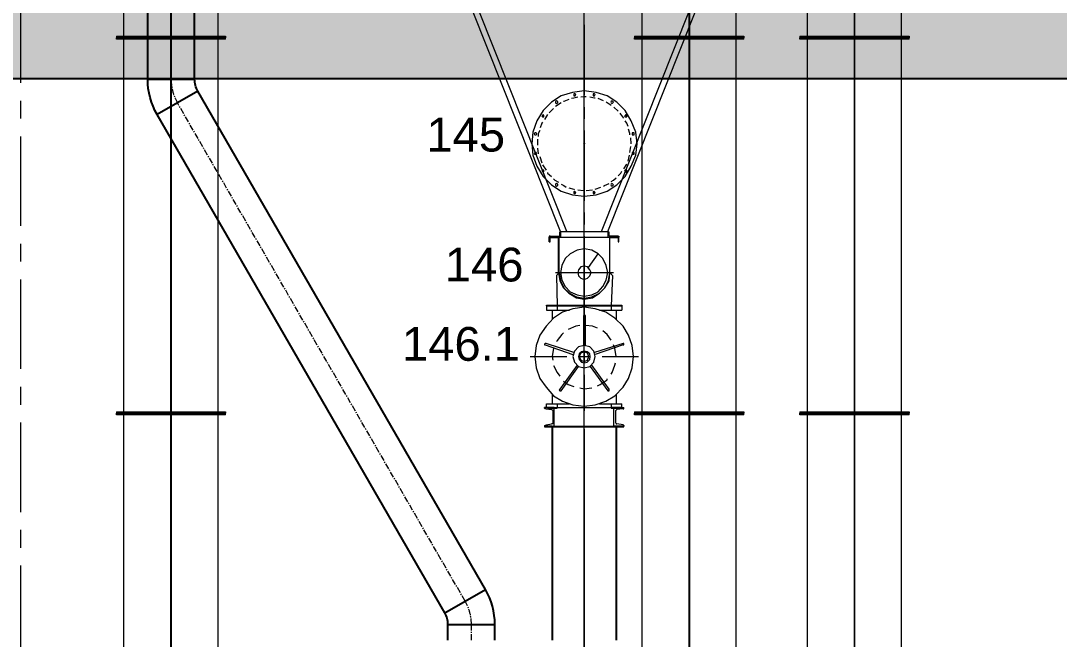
# Model space of a CAD drawing. Header units: millimetres. Extents: x 3220 to 226993, y 817 to 176024.
# Drawn here: x 155308 to 160839, y 142458 to 145752 of the extents above; entities that cross this region are included whole.
import ezdxf

# ---------------------------------------------------------------- set-up
doc = ezdxf.new("R2010")
doc.units = ezdxf.units.MM
doc.linetypes.add('AXES', pattern=[50.8, 31.75, -6.35, 6.35, -6.35])
doc.layers.add('Axe', color=1, linetype='AXES', lineweight=9)
doc.layers.add('Repère', color=76, linetype='Continuous')
doc.layers.add('Sichtbare Kanten(DIN)', color=7, linetype='Continuous', lineweight=50, true_color=0x3f3f3f)
doc.styles.get("Standard").update_dxf_attribs({"font": 'arial.ttf'})

# ---------------------------------------------------------------- blocks, each defined once
blk = doc.blocks.new('section 1-2')
h = blk.add_hatch()
h.set_pattern_fill('AR-CONC', color=256, scale=3)
h.set_pattern_definition([(50, (0, 2000), (546.554, -47.817), [57.15, -628.65]), (355, (0, 2000), (-105.73, 573.17), [45.72, -502.922]), (100.4514, (45.55, 1996), (440.824, 525.353), [48.57, -534.271]), (46.1842, (0, 2152.4), (813.237, -126.127), [85.725, -942.975]), (96.6356, (67.8, 2141.9), (712.212, 742.278), [72.855, -801.407]), (351.184, (0, 2152.4), (712.212, 742.278), [68.58, -754.38]), (21, (76.2, 2114.3), (454.843, -306.7956), [57.15, -628.65]), (326, (76.2, 2114.3), (185.406, 552.564), [45.72, -502.92]), (71.4514, (114.1, 2088.73), (640.249, 245.768), [48.57, -534.27]), (37.5, (0, 2000), (9.2658, 253.6651), [0, -496.824, 0, -510.54, 0, -504.825]), (7.5, (0, 2000), (200.459, 300.5417), [0, -291.084, 0, -485.394, 0, -192.405]), (327.5, (-169.93, 2000), (406.7718, -17.1862), [0, -190.5, 0, -594.36, 0, -788.67]), (317.5, (-246.13, 2000), (444.3875, 76.2795), [0, -247.65, 0, -394.716, 0, -560.07])])
h.paths.add_polyline_path([(0, 9500), (-250, 9500), (-250, 5000), (0, 5000)])
h.paths.add_polyline_path([(250, 9500), (0, 9500), (0, 5000), (250, 5000)])
h.paths.add_polyline_path([(0, 10000), (-250, 10000), (-250, 9500), (0, 9500)])
h.paths.add_polyline_path([(3000, 10000), (0, 10000), (0, 9500), (250, 9500), (3000, 9500)])
h.paths.add_polyline_path([(6000, 10000), (3000, 10000), (3000, 9500), (6000, 9500)])
h.paths.add_polyline_path([(9000, 10000), (6000, 10000), (6000, 9500), (9000, 9500)])
h.paths.add_polyline_path([(12000, 10000), (9000, 10000), (9000, 9500), (12000, 9500)])
h.paths.add_polyline_path([(15000, 10000), (12000, 10000), (12000, 9500), (15000, 9500)])
h.paths.add_polyline_path([(24000, 10000), (15000, 10000), (15000, 9500), (15250, 9500), (17750, 9500), (24000, 9500)])
h.paths.add_polyline_path([(24000, 9500), (23750, 9500), (23750, 5000), (24000, 5000)])
h.paths.add_polyline_path([(24250, 9500), (24000, 9500), (24000, 5000), (24250, 5000)])
h.paths.add_polyline_path([(24250, 10000), (24000, 10000), (24000, 9500), (24250, 9500)])
blk.add_lwpolyline([(250, 5000), (250, 9500), (23750, 9500), (23750, 5000)])
at = {"layer": 'Axe', "ltscale": 15}
for p, q in [((6000, -5000), (6000, 33323.9)), ((9000, -5000), (9000, 33323.9))]:
    blk.add_line(p, q, dxfattribs=at)
blk = doc.blocks.new('ligne broyage L 2')
at = {"color": 4}
for p, q in [((-169.2, 7383.1), (-169.2, 6247.8)), ((170.7, 7383.1), (170.7, 6247.8))]:
    blk.add_line(p, q, dxfattribs=at)
at = {"color": 1, "linetype": 'Continuous', "lineweight": 5, "true_color": 0x000001}
for points in [[(0, 6297.8), (0, 10028.7), (0, 10028.7)], [(0, 9524.1), (0, 9149.4)], [(0, 9087.2), (0, 9023.6)], [(0, 8961.4), (0, 8586.7)], [(0, 8524.5), (0, 8460.8)], [(-125.9, 8424.7), (125.9, 8424.7), (125.9, 8424.7)], [(0, 8398.6), (0, 8050), (0, 8050)], [(-151.9, 8206.2), (156.2, 8206.2), (156.2, 8206.2)], [(0, 7516.2), (0, 8080.4), (0, 8080.4)], [(-143.2, 8028.3), (-143.2, 8031.2), (-143.2, 8031.2)], [(144.7, 8028.3), (144.7, 8031.2), (144.7, 8031.2)], [(-195.3, 7487.3), (-195.3, 7483), (-143.2, 7483)], [(-195.3, 7487.3), (144.7, 7487.3), (144.7, 7487.3)], [(-143.2, 7487.3), (-143.2, 7483), (-143.2, 7483)], [(0, 7370.7), (0, 6192.8), (0, 6192.8)]]:
    blk.add_lwpolyline(points, dxfattribs=at)
at = {"color": 7, "linetype": 'Continuous', "lineweight": 20, "true_color": 0x000007}
for points in [[(-125.9, 8424.7), (-669.8, 9794.6), (-669.8, 9794.6)], [(125.9, 8424.7), (671.2, 9794.6), (671.2, 9794.6)]]:
    blk.add_lwpolyline(points, dxfattribs=at)
at = {"color": 7, "linetype": 'Continuous', "lineweight": 5, "true_color": 0x000007}
for points in [[(-92.6, 8424.7), (-636.5, 9794.6)], [(92.6, 8424.7), (637.9, 9794.6)], [(-81, 9127.7), (-107, 9116.1), (-109.9, 9116.1)], [(-33.3, 9139.3), (-55, 9134.9), (-66.5, 9132.1)], [(11.6, 9142.2), (0, 9142.2), (-17.4, 9139.3)], [(59.3, 9134.9), (56.4, 9134.9), (30.4, 9139.3)], [(104.2, 9120.5), (75.2, 9132.1)], [(-162, 9080), (-185.2, 9056.8)], [(-121.5, 9108.9), (-151.9, 9090.1)], [(144.7, 9094.4), (118.6, 9113.2)], [(182.3, 9065.5), (159.1, 9087.2)], [(-195.3, 9046.7), (-211.2, 9020.7)], [(211.2, 9027.9), (196.7, 9049.6), (192.4, 9053.9)], [(-235.8, 8961.4), (-244.5, 8946.9), (-244.5, 8931)], [(-221.3, 9006.2), (-225.7, 9001.9), (-232.9, 8975.8)], [(234.3, 8983.1), (227.1, 9001.9), (218.4, 9013.4)], [(244.5, 8938.2), (244.5, 8946.9), (237.2, 8968.6)], [(-247.4, 8916.5), (-247.4, 8883.2), (-247.4, 8883.2)], [(251.7, 8890.5), (248.8, 8923.7), (248.8, 8923.7)], [(-247.4, 8868.8), (-244.5, 8838.4)], [(244.5, 8845.6), (248.8, 8876)], [(-235.8, 8823.9), (-225.7, 8790.7)], [(234.3, 8797.9), (241.6, 8831.2)], [(-221.3, 8779.1), (-202.5, 8750.2)], [(-195.3, 8738.6), (-195.3, 8735.7), (-173.6, 8716.9)], [(182.3, 8719.8), (196.7, 8735.7), (201.1, 8745.8)], [(211.2, 8757.4), (227.1, 8783.4), (227.1, 8783.4)], [(-162, 8705.3), (-154.8, 8698.1), (-136, 8686.5)], [(144.7, 8690.8), (156.2, 8698.1), (170.7, 8709.7)], [(-121.5, 8676.4), (-107, 8669.1), (-95.5, 8660.5)], [(-81, 8657.6), (-55, 8650.3), (-50.6, 8646)], [(-33.3, 8646), (-2.9, 8643.1)], [(11.6, 8643.1), (44.8, 8646)], [(59.3, 8650.3), (89.7, 8660.5)], [(104.2, 8664.8), (108.5, 8669.1), (134.5, 8679.3)], [(23.1, 8232.3), (75.2, 8306.1), (75.2, 8306.1)], [(-199.6, 8028.3), (-199.6, 8031.2), (201.1, 8031.2)], [(-143.2, 8031.2), (-143.2, 8028.3)], [(0, 8047.1), (0, 7850.4)], [(144.7, 8031.2), (144.7, 8028.3)], [(201.1, 8031.2), (201.1, 8028.3), (201.1, 8028.3)], [(7.2, 7817.1), (7.2, 7976.2), (4.3, 7976.2), (0, 7979.1), (-2.9, 7976.2)], [(-2.9, 7976.2), (-2.9, 7817.1), (-2.9, 7817.1)], [(-21.7, 7924.2), (-43.4, 7919.8), (-85.3, 7902.5)], [(70.9, 7909.7), (44.8, 7919.8), (7.2, 7924.2)], [(-109.9, 7883.7), (-118.6, 7876.4), (-143.2, 7843.1), (-147.6, 7835.9)], [(144.7, 7846), (123, 7876.4), (99.8, 7895.2)], [(-55, 7779.5), (-202.5, 7827.2), (-206.9, 7827.2), (-211.2, 7824.3), (-211.2, 7820), (-206.9, 7820)], [(-206.9, 7820), (-59.3, 7769.4), (-59.3, 7769.4)], [(-162, 7805.5), (-162, 7802.6), (-169.2, 7757.8), (-166.4, 7739)], [(208.3, 7827.2), (56.4, 7779.5)], [(208.3, 7820), (59.3, 7769.4)], [(170.7, 7757.8), (163.5, 7802.6), (156.2, 7820)], [(208.3, 7820), (211.2, 7820), (211.2, 7827.2), (208.3, 7827.2)], [(-287.9, 7757.8), (-92.6, 7757.8)], [(-28.9, 7757.8), (33.3, 7757.8)], [(0, 7786.7), (0, 7724.5)], [(96.9, 7757.8), (289.3, 7757.8), (289.3, 7757.8)], [(170.7, 7757.8), (170.7, 7760.7)], [(-162, 7710.1), (-143.2, 7672.5), (-128.7, 7653.6)], [(-36.2, 7713), (-128.7, 7584.2), (-133.1, 7579.9), (-128.7, 7575.5), (-121.5, 7575.5)], [(-121.5, 7575.5), (-28.9, 7705.7), (-28.9, 7705.7)], [(33.3, 7705.7), (125.9, 7575.5), (134.5, 7575.5), (134.5, 7584.2)], [(134.5, 7584.2), (42, 7713), (42, 7713)], [(144.7, 7665.2), (149, 7672.5), (163.5, 7713), (167.8, 7724.5)], [(0, 7660.9), (0, 7468.5), (0, 7468.5)], [(70.9, 7601.6), (85.3, 7608.8), (123, 7634.8), (123, 7639.2)], [(-109.9, 7627.6), (-85.3, 7608.8), (-55, 7598.7)], [(-21.7, 7591.4), (0, 7587.1), (42, 7591.4)], [(-211.2, 7387.5), (-159.1, 7387.5), (-159.1, 7487.3)], [(-202.5, 7480.1), (-206.9, 7480.1), (-211.2, 7483), (-211.2, 7487.3)], [(-159.1, 7487.3), (-211.2, 7487.3), (-211.2, 7487.3)], [(-202.5, 7480.1), (-173.6, 7475.7), (-166.4, 7472.8), (-166.4, 7468.5)], [(-166.4, 7468.5), (-166.4, 7406.3)], [(211.2, 7387.5), (159.1, 7387.5), (159.1, 7487.3)], [(159.1, 7487.3), (211.2, 7487.3)], [(208.3, 7480.1), (175, 7475.7), (170.7, 7472.8), (167.8, 7468.5)], [(167.8, 7468.5), (167.8, 7406.3), (167.8, 7406.3)], [(208.3, 7480.1), (211.2, 7480.1), (211.2, 7487.3)], [(-211.2, 7390.4), (-206.9, 7390.4), (-202.5, 7394.7)], [(-211.2, 7390.4), (-211.2, 7387.5)], [(-202.5, 7394.7), (-173.6, 7399)], [(-166.4, 7406.3), (-166.4, 7399), (-173.6, 7399)], [(-169.2, 7383.1), (173.6, 7383.1)], [(-159.1, 7387.5), (162, 7387.5)], [(167.8, 7406.3), (170.7, 7399), (175, 7399)], [(208.3, 7394.7), (175, 7399)], [(211.2, 7390.4), (208.3, 7394.7), (208.3, 7394.7)], [(211.2, 7390.4), (211.2, 7387.5)]]:
    blk.add_lwpolyline(points, dxfattribs=at)
at = {"color": 1, "linetype": 'Continuous', "lineweight": 5, "true_color": 0x000001}
for points in [[(282.1, 8890.5), (274.9, 8954.1), (251.7, 9013.4), (218.4, 9068.4), (175, 9113.2), (123, 9146.5), (63.6, 9165.3), (0, 9172.6), (-62.2, 9165.3), (-121.5, 9146.5), (-173.6, 9113.2), (-218.4, 9068.4), (-251.7, 9013.4), (-273.4, 8954.1), (-277.7, 8890.5), (-273.4, 8831.2), (-251.7, 8771.9), (-218.4, 8716.9), (-173.6, 8672), (-121.5, 8638.8), (-62.2, 8620), (0, 8612.7), (63.6, 8620), (123, 8638.8), (175, 8672), (218.4, 8716.9), (251.7, 8771.9), (274.9, 8831.2)], [(-43.4, 9153.8), (-47.7, 9158.1), (-55, 9158.1), (-55, 9146.5), (-47.7, 9146.5)], [(59.3, 9153.8), (56.4, 9158.1), (49.2, 9158.1), (49.2, 9146.5), (56.4, 9146.5)], [(-140.3, 9113.2), (-140.3, 9116.1), (-147.6, 9120.5), (-151.9, 9116.1), (-151.9, 9108.9), (-147.6, 9106), (-140.3, 9108.9)], [(156.2, 9113.2), (151.9, 9116.1), (149, 9120.5), (144.7, 9116.1), (141.8, 9113.2), (144.7, 9108.9), (149, 9106), (151.9, 9108.9)], [(-214.1, 9039.5), (-214.1, 9042.4), (-218.4, 9046.7), (-221.3, 9042.4), (-225.7, 9039.5), (-221.3, 9035.1), (-214.1, 9035.1)], [(227.1, 9039.5), (227.1, 9042.4), (222.8, 9046.7), (218.4, 9042.4), (215.5, 9039.5), (218.4, 9035.1), (227.1, 9035.1)], [(-251.7, 8942.6), (-254.6, 8949.8), (-261.8, 8949.8), (-266.2, 8942.6), (-261.8, 8938.2), (-254.6, 8938.2)], [(267.6, 8942.6), (267.6, 8949.8), (256, 8949.8), (256, 8938.2), (267.6, 8938.2)], [(4.3, 8890.5), (4.3, 8894.8), (0, 8894.8), (-2.9, 8890.5)], [(-251.7, 8838.4), (-254.6, 8845.6), (-261.8, 8845.6), (-266.2, 8838.4), (-261.8, 8835.5), (-254.6, 8835.5)], [(267.6, 8838.4), (267.6, 8845.6), (256, 8845.6), (256, 8835.5), (267.6, 8835.5)], [(-214.1, 8745.8), (-214.1, 8750.2), (-221.3, 8750.2), (-225.7, 8745.8), (-221.3, 8742.9), (-218.4, 8738.6), (-214.1, 8742.9)], [(227.1, 8745.8), (227.1, 8750.2), (218.4, 8750.2), (215.5, 8745.8), (218.4, 8742.9), (222.8, 8738.6), (227.1, 8742.9)], [(-140.3, 8672), (-140.3, 8676.4), (-147.6, 8679.3), (-151.9, 8676.4), (-151.9, 8669.1), (-147.6, 8664.8), (-140.3, 8669.1)], [(-43.4, 8631.5), (-47.7, 8635.9), (-50.6, 8638.8), (-55, 8635.9), (-55, 8627.2), (-47.7, 8627.2)], [(59.3, 8631.5), (56.4, 8635.9), (52.1, 8638.8), (49.2, 8635.9), (49.2, 8627.2), (56.4, 8627.2)], [(156.2, 8672), (151.9, 8676.4), (149, 8679.3), (144.7, 8676.4), (141.8, 8672), (144.7, 8669.1), (149, 8664.8), (151.9, 8669.1)], [(201.1, 7483), (201.1, 7487.3), (144.7, 7487.3), (144.7, 7483)]]:
    blk.add_lwpolyline(points, close=True, dxfattribs=at)
at = {"color": 7, "linetype": 'Continuous', "lineweight": 15, "true_color": 0x000007}
for points in [[(-128.7, 8424.7), (-125.9, 8424.7), (-125.9, 8394.3), (-185.2, 8394.3)], [(-128.7, 8424.7), (-128.7, 8420.3), (-128.7, 8420.3)], [(-128.7, 8401.5), (-128.7, 8420.3)], [(130.2, 8424.7), (125.9, 8424.7), (125.9, 8394.3), (185.2, 8394.3)], [(130.2, 8424.7), (130.2, 8420.3), (134.5, 8420.3)], [(134.5, 8401.5), (134.5, 8420.3)], [(-180.8, 8398.6), (-185.2, 8398.6), (-185.2, 8394.3)], [(-185.2, 8368.3), (-185.2, 8394.3), (-133.1, 8394.3)], [(-185.2, 8368.3), (-180.8, 8368.3), (-180.8, 8368.3)], [(-180.8, 8398.6), (-133.1, 8398.6)], [(-180.8, 8368.3), (-180.8, 8391.4), (-136, 8391.4)], [(-136, 8206.2), (-136, 8391.4)], [(-133.1, 8398.6), (-128.7, 8401.5), (-128.7, 8401.5)], [(-133.1, 8206.2), (-133.1, 8394.3)], [(-133.1, 8394.3), (137.4, 8394.3), (137.4, 8394.3)], [(137.4, 8398.6), (134.5, 8398.6), (134.5, 8401.5)], [(182.3, 8398.6), (137.4, 8398.6)], [(137.4, 8391.4), (182.3, 8391.4), (182.3, 8368.3), (185.2, 8368.3), (185.2, 8394.3)], [(137.4, 8206.2), (137.4, 8394.3), (137.4, 8394.3)], [(185.2, 8394.3), (137.4, 8394.3)], [(137.4, 8206.2), (137.4, 8391.4)], [(182.3, 8398.6), (185.2, 8398.6), (185.2, 8394.3)], [(-147.6, 8190.3), (-133.1, 8206.2)], [(-147.6, 8190.3), (-143.2, 8028.3)], [(-136, 8206.2), (-128.7, 8161.4), (-109.9, 8123.8), (-81, 8094.9), (-40.5, 8071.7), (0, 8064.5), (44.8, 8071.7), (82.5, 8094.9), (111.4, 8123.8), (134.5, 8161.4), (137.4, 8206.2)], [(-133.1, 8206.2), (-125.9, 8161.4), (-107, 8123.8), (-76.7, 8094.9), (-40.5, 8076), (0, 8068.8), (42, 8076), (82.5, 8094.9), (111.4, 8123.8), (130.2, 8161.4), (137.4, 8206.2)], [(137.4, 8206.2), (151.9, 8190.3)], [(151.9, 8190.3), (144.7, 8028.3)], [(-199.6, 8028.3), (-199.6, 8031.2)], [(-199.6, 8028.3), (201.1, 8028.3)], [(-199.6, 8028.3), (-199.6, 8005.2)], [(-143.2, 8028.3), (-143.2, 8005.2)], [(144.7, 8028.3), (144.7, 8005.2)], [(201.1, 8028.3), (201.1, 8005.2)], [(-199.6, 8005.2), (-76.7, 8005.2)], [(-169.2, 8005.2), (-169.2, 7957.4)], [(82.5, 8005.2), (201.1, 8005.2)], [(170.7, 8005.2), (170.7, 7957.4)], [(-169.2, 7558.2), (-169.2, 7506.1)], [(170.7, 7558.2), (170.7, 7506.1)], [(-199.6, 7506.1), (-76.7, 7506.1)], [(-199.6, 7487.3), (-199.6, 7506.1)], [(-199.6, 7487.3), (201.1, 7487.3)], [(-143.2, 7506.1), (-143.2, 7487.3)], [(82.5, 7506.1), (201.1, 7506.1)], [(144.7, 7506.1), (144.7, 7487.3)], [(201.1, 7487.3), (201.1, 7506.1)]]:
    blk.add_lwpolyline(points, dxfattribs=at)
at = {"color": 7, "linetype": 'Continuous', "lineweight": 5, "true_color": 0x000007}
for points in [[(125.9, 8206.2), (118.6, 8242.4), (99.8, 8280), (75.2, 8306.1), (42, 8324.9), (0, 8332.1), (-36.2, 8324.9), (-73.8, 8306.1), (-99.8, 8280), (-118.6, 8242.4), (-125.9, 8206.2), (-118.6, 8164.3), (-99.8, 8131), (-73.8, 8102.1), (-36.2, 8087.6), (0, 8080.4), (42, 8087.6), (75.2, 8102.1), (99.8, 8131), (118.6, 8164.3)], [(37.6, 8206.2), (30.4, 8220.7), (18.8, 8235.2), (0, 8239.5), (-17.4, 8235.2), (-28.9, 8220.7), (-33.3, 8206.2), (-28.9, 8187.4), (-17.4, 8175.9), (0, 8168.6), (18.8, 8175.9), (30.4, 8187.4)], [(59.3, 7757.8), (52.1, 7786.7), (30.4, 7809.9), (0, 7817.1), (-28.9, 7809.9), (-50.6, 7786.7), (-59.3, 7757.8), (-50.6, 7727.4), (-28.9, 7705.7), (0, 7698.5), (30.4, 7705.7), (52.1, 7727.4)], [(33.3, 7757.8), (30.4, 7772.3), (15.9, 7783.8), (0, 7786.7), (-14.5, 7783.8), (-26, 7772.3), (-28.9, 7757.8), (-26, 7743.3), (-14.5, 7727.4), (0, 7724.5), (15.9, 7727.4), (30.4, 7743.3)], [(26, 7757.8), (18.8, 7776.6), (0, 7783.8), (-17.4, 7776.6), (-26, 7757.8), (-17.4, 7739), (0, 7731.8), (18.8, 7739)]]:
    blk.add_lwpolyline(points, close=True, dxfattribs=at)
at = {"color": 7, "linetype": 'Continuous', "lineweight": 15, "true_color": 0x000007}
for points in [[(263.3, 7757.8), (256, 7817.1), (237.2, 7872.1), (208.3, 7919.8), (163.5, 7961.8), (115.7, 7995), (59.3, 8012.4), (0, 8021.1), (-59.3, 8012.4), (-114.3, 7995), (-162, 7961.8), (-202.5, 7919.8), (-235.8, 7872.1), (-254.6, 7817.1), (-261.8, 7757.8), (-254.6, 7698.5), (-235.8, 7642.1), (-202.5, 7594.3), (-162, 7549.5), (-114.3, 7520.6), (-59.3, 7501.8), (0, 7494.5), (59.3, 7501.8), (115.7, 7520.6), (163.5, 7549.5), (208.3, 7594.3), (237.2, 7642.1), (256, 7698.5)], [(-169.2, 7383.1), (-169.2, 7387.5), (-211.2, 7387.5), (-211.2, 7383.1)], [(211.2, 7383.1), (211.2, 7387.5), (170.7, 7387.5), (170.7, 7383.1)]]:
    blk.add_lwpolyline(points, close=True, dxfattribs=at)
at = {"layer": 'Axe', "color": 1}
blk.add_line((0, 7370.7), (0, 10028.7), dxfattribs=at)
blk = doc.blocks.new('be 500 gain 2000')
at = {"layer": 'Sichtbare Kanten(DIN)', "color": 5, "lineweight": 0}
for p, q in [((0, -291), (0, 291)), ((8, 291), (0, 291)), ((8, 291), (8, -291)), ((1992, -291), (1992, 291)), ((1992, 291), (2000, 291)), ((2000, 291), (2000, -291)), ((1992, 250.5), (8, 250.5)), ((8, 1), (1992, 1)), ((1992, 0), (8, 0)), ((1992, -250.5), (8, -250.5)), ((8, -291), (0, -291)), ((1992, -291), (2000, -291))]:
    blk.add_line(p, q, dxfattribs=at)
blk = doc.blocks.new('140 L')
at = {"color": 5, "lineweight": 0, "rotation": 270}
for p in [(0, 16218.2), (0, 14218.2), (0, 12218.2)]:
    blk.add_blockref('be 500 gain 2000', p, dxfattribs=at)
blk = doc.blocks.new('153')
at = {"color": 5, "lineweight": 0, "rotation": 270}
for p in [(-440, 16218.2), (440, 16218.2), (-440, 14218.2), (440, 14218.2), (-440, 12218.2), (440, 12218.2)]:
    blk.add_blockref('be 500 gain 2000', p, dxfattribs=at)

msp = doc.modelspace()

# ---------------------------------------------------------------- linework, layer by layer
at = {"color": 30}
for p, q in [((156234.2, 145439.8), (155984.2, 145439.8)), ((156251, 145377.3), (156034.5, 145252.3)), ((157566.5, 142598.8), (157783, 142723.8)), ((157583.2, 142536.3), (157833.2, 142536.3))]:
    msp.add_line(p, q, dxfattribs=at)
for points in [[(157583.2, 142453.3), (157583.2, 142536.3, 0.131652), (157566.5, 142598.8), (156034.5, 145252.3, -0.131652), (155984.2, 145439.8), (155984.2, 154090.4)], [(157833.2, 142453.3), (157833.2, 142536.3, 0.131652), (157783, 142723.8), (156251, 145377.3, -0.131652), (156234.2, 145439.8), (156234.2, 154090.4)]]:
    msp.add_lwpolyline(points, format="xyb", dxfattribs=at)
at = {"layer": 'Axe'}
msp.add_lwpolyline([(157708.2, 142453.3), (157708.2, 142536.3, 0.131652), (157674.7, 142661.3), (156142.7, 145314.8, -0.131652), (156109.2, 145439.8), (156109.2, 154090.4)], format="xyb", dxfattribs=at)

# ---------------------------------------------------------------- block references
for name, p in [('section 1-2', (149308.2, 135943.7)), ('153', (159308.2, 131443.7)), ('140 L', (156108.2, 131443.7)), ('ligne broyage L 2', (158308.2, 136205.5))]:
    msp.add_blockref(name, p)

# ---------------------------------------------------------------- texts
at = {"layer": 'Repère', "char_height": 180, "attachment_point": 1}
for s, insert in [('145', (157468, 145235.5)), ('146', (157566.1, 144543.5)), ('146.1', (157338.1, 144121))]:
    msp.add_mtext_dynamic_manual_height_columns(s, width=631.382, gutter_width=12.5, heights=[0], dxfattribs=dict(at, insert=insert))

doc.saveas('drawing.dxf')
